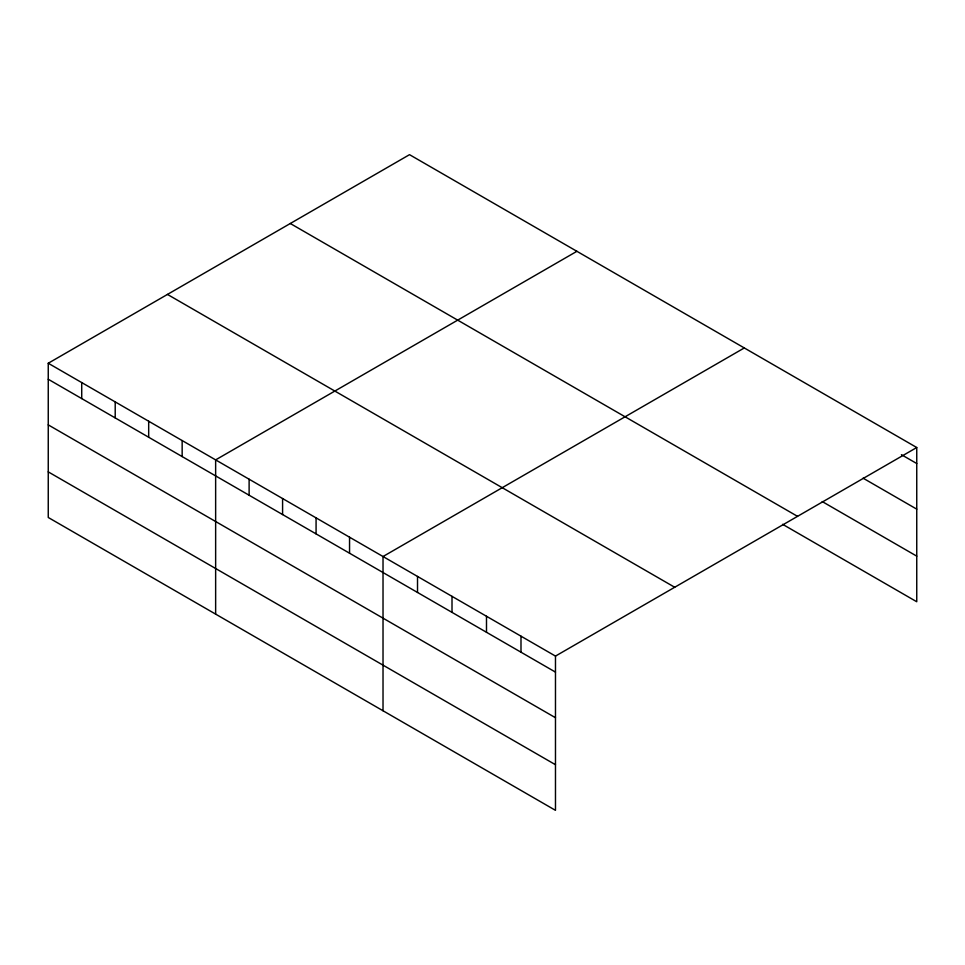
<?xml version="1.0" encoding="UTF-8"?>
<svg xmlns="http://www.w3.org/2000/svg" width="965" height="965" viewBox="0 0 965 965"><rect width="100%" height="100%" fill="white"/><g stroke="black" fill="none" stroke-linecap="round" stroke-linejoin="round"><path stroke-width="1.45" d="M48.25 363.25L555.478 656.091L555.478 810.335L48.25 517.481L48.25 363.25L409.522 154.665L916.75 447.519L916.75 601.75L782.615 524.309M576.901 251.31L215.641 459.883L215.641 614.126M744.292 347.955L383.021 556.528L383.021 710.759M555.478 656.091L916.75 447.519M901.419 454.684L916.75 463.526M863.096 478.17L916.75 509.146M822.216 501.559L916.75 556.142M290.296 223.506L797.536 516.347M167.464 294.422L674.704 587.263M48.25 379.257L555.478 672.11M48.25 424.877L555.478 717.719M48.25 471.873L555.478 764.714M520.991 636.176L520.991 652.195M486.493 616.261L486.493 632.28M452.006 596.358L452.006 612.365M417.519 576.443L417.519 592.45M349.547 537.203L349.547 553.21M316.074 517.867L316.074 533.886M282.588 498.543L282.588 514.562M249.115 479.219L249.115 495.226M182.156 440.559L182.156 456.578M148.682 421.235L148.682 437.242M115.209 401.898L115.209 417.917M81.723 382.574L81.723 398.593"/></g></svg>
